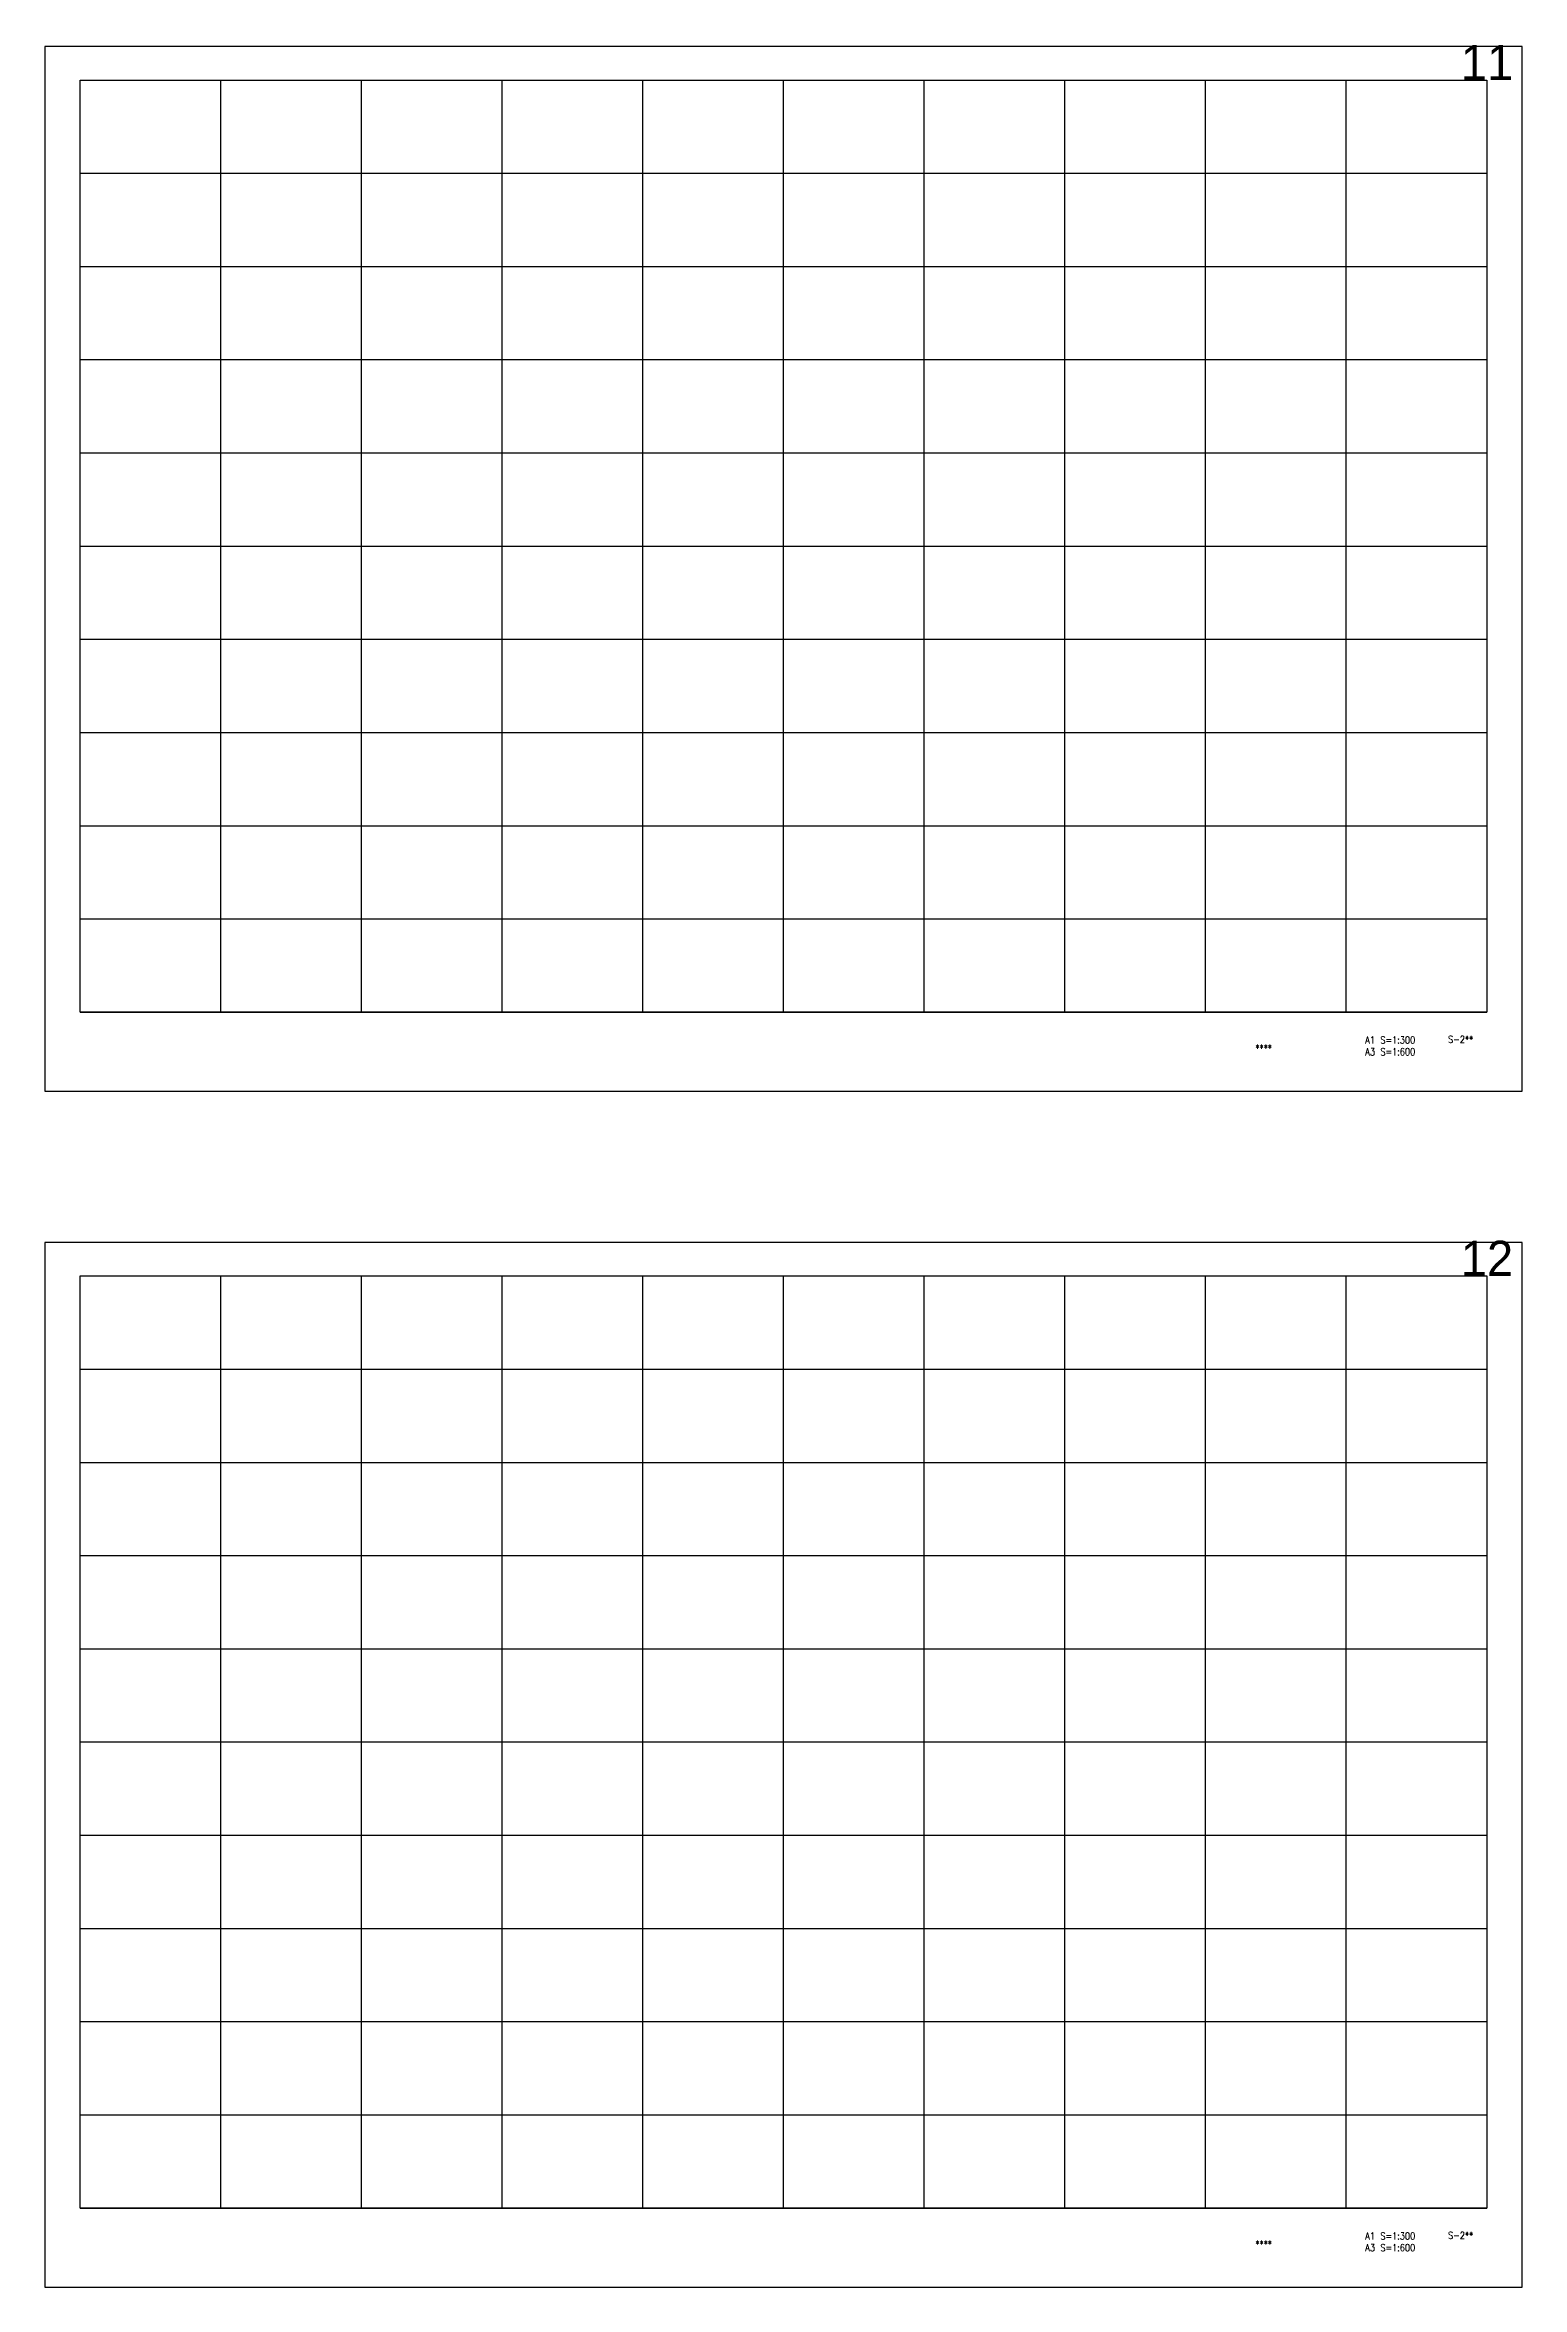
# Model space of a CAD drawing. Extents: x -102655 to 1332000, y -2014200 to 210463.
# Drawn here: x 360000 to 612000, y -382200 to 300 of the extents above; entities that cross this region are included whole.
import ezdxf
from ezdxf.enums import TextEntityAlignment as Align

# ---------------------------------------------------------------- set-up
doc = ezdxf.new("R2010")
doc.units = 0
doc.header["$MEASUREMENT"] = 0
doc.layers.add('99_レイアウト枠', color=251, linetype='CONTINUOUS', plot=False)
doc.layers.add('99_頁番号', color=6, linetype='CONTINUOUS')
doc.styles.add('DRACAD', font='txt', dxfattribs={"width": 0.85, "bigfont": 'extfont2'})
doc.styles.get("Standard").update_dxf_attribs({"font": 'Osaka.ttc'})

msp = doc.modelspace()

# ---------------------------------------------------------------- linework, layer by layer
at = {"layer": '99_レイアウト枠'}
for p, q in [((366000, -164700), (366000, -5700)), ((390000, -164700), (390000, -5700)), ((414000, -164700), (414000, -5700)), ((438000, -164700), (438000, -5700)), ((462000, -164700), (462000, -5700)), ((486000, -164700), (486000, -5700)), ((510000, -164700), (510000, -5700)), ((534000, -164700), (534000, -5700)), ((558000, -164700), (558000, -5700)), ((582000, -164700), (582000, -5700)), ((366000, -21600), (606000, -21600)), ((366000, -37500), (606000, -37500)), ((366000, -53400), (606000, -53400)), ((366000, -69300), (606000, -69300)), ((366000, -85200), (606000, -85200)), ((366000, -101100), (606000, -101100)), ((366000, -117000), (606000, -117000)), ((366000, -132900), (606000, -132900)), ((366000, -148800), (606000, -148800)), ((366000, -164700), (606000, -164700)), ((366000, -368700), (366000, -209700)), ((390000, -368700), (390000, -209700)), ((414000, -368700), (414000, -209700)), ((438000, -368700), (438000, -209700)), ((462000, -368700), (462000, -209700)), ((486000, -368700), (486000, -209700)), ((510000, -368700), (510000, -209700)), ((534000, -368700), (534000, -209700)), ((558000, -368700), (558000, -209700)), ((582000, -368700), (582000, -209700)), ((366000, -225600), (606000, -225600)), ((366000, -241500), (606000, -241500)), ((366000, -257400), (606000, -257400)), ((366000, -273300), (606000, -273300)), ((366000, -289200), (606000, -289200)), ((366000, -305100), (606000, -305100)), ((366000, -321000), (606000, -321000)), ((366000, -336900), (606000, -336900)), ((366000, -352800), (606000, -352800)), ((366000, -368700), (606000, -368700))]:
    msp.add_line(p, q, dxfattribs=at)
for points in [[(360000, -178200), (612000, -178200), (612000, 0), (360000, 0)], [(366000, -5700), (606000, -5700), (606000, -164700), (366000, -164700)], [(360000, -382200), (612000, -382200), (612000, -204000), (360000, -204000)], [(366000, -209700), (606000, -209700), (606000, -368700), (366000, -368700)]]:
    msp.add_lwpolyline(points, close=True, dxfattribs=at)

# ---------------------------------------------------------------- texts
for s, p in [('11', (606000, -5700)), ('12', (606000, -209700))]:
    msp.add_text(s, height=6000, dxfattribs=at).set_placement(p, align=Align.CENTER)
at = {"layer": '99_頁番号', "char_height": 1200, "attachment_point": 5, "style": 'DRACAD'}
for s, insert in [('{  ****  }', (567000, -170850)), ('A1 S=1:300^JA3 S=1:600', (589500, -170473)), ('{S-2**}', (601500, -169350)), ('{  ****  }', (567000, -374850)), ('A1 S=1:300^JA3 S=1:600', (589500, -374473)), ('{S-2**}', (601500, -373350))]:
    msp.add_mtext(s, dxfattribs=dict(at, insert=insert))

doc.saveas('drawing.dxf')
